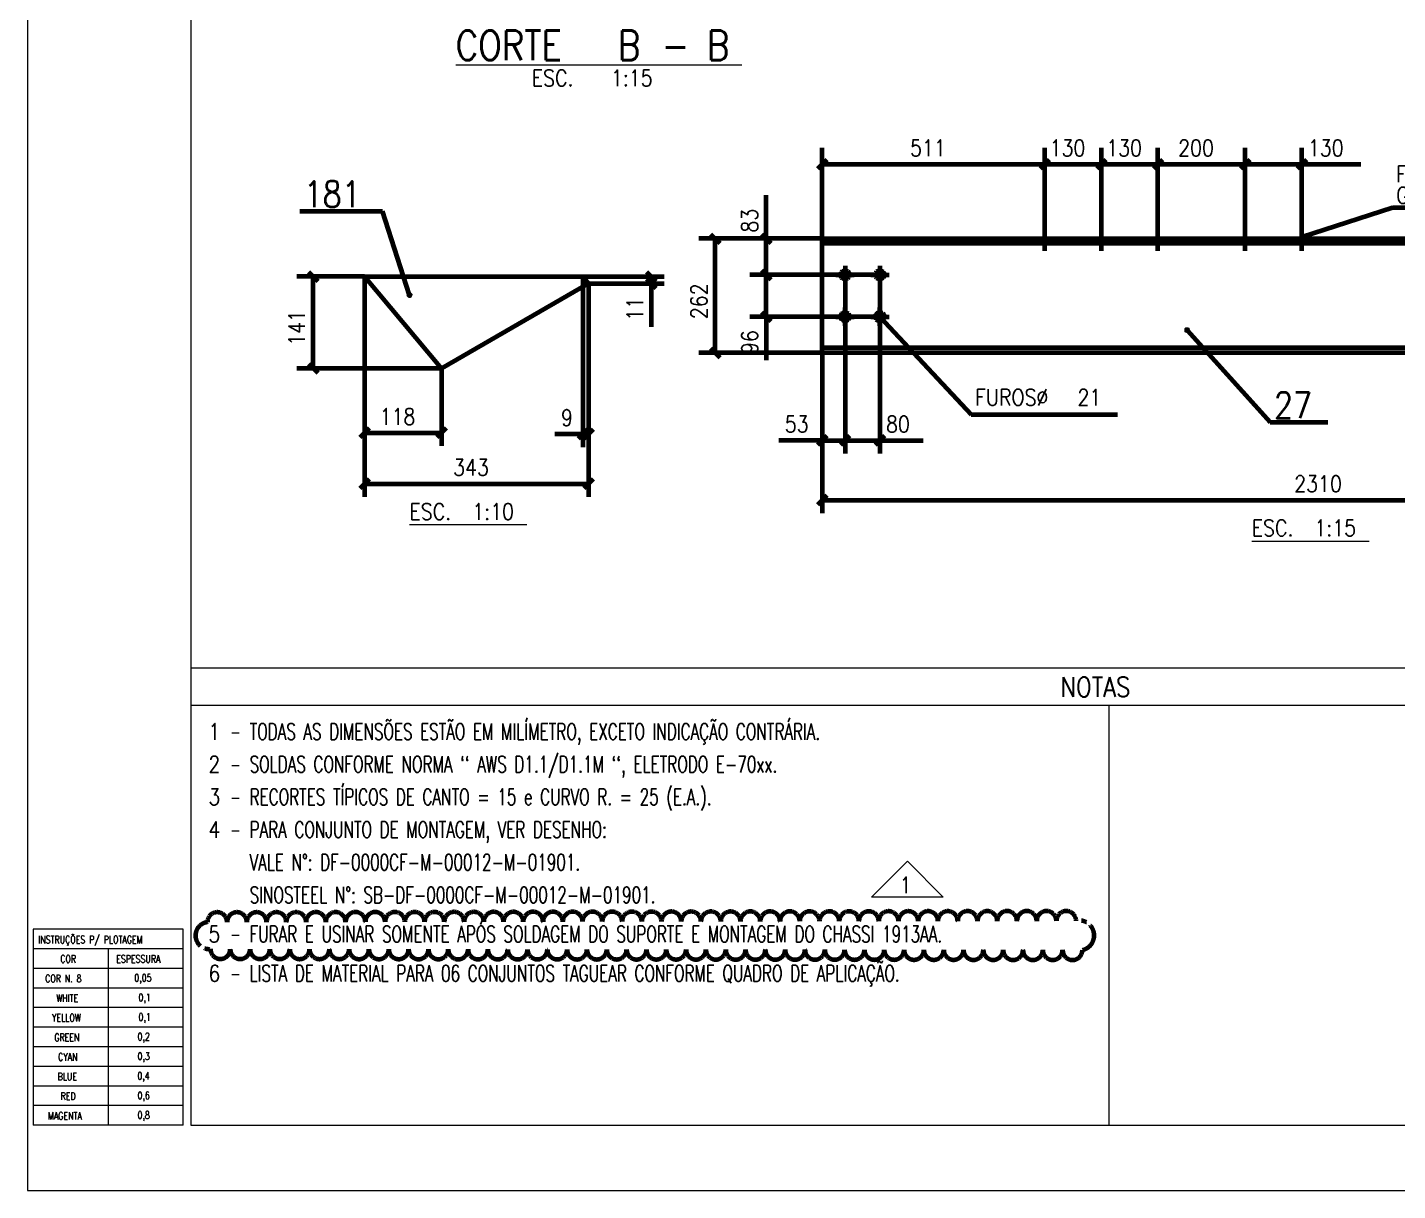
# Model space of a CAD drawing. Header units: millimetres. Extents: x 0 to 16820, y 0 to 11880.
# Drawn here: x 0 to 4192, y 0 to 3560 of the extents above; entities that cross this region are included whole.
import ezdxf

# ---------------------------------------------------------------- set-up
doc = ezdxf.new("R2010")
doc.units = ezdxf.units.MM
doc.linetypes.add('CENTER2', pattern=[7.14375, 4.7625, -0.79375, 0.79375, -0.79375])
doc.linetypes.add('XKITLINE00', pattern=[0])
for name, color, linetype, lineweight in [('Bolt mark', 5, 'Continuous', 0), ('COTA', 7, 'Continuous', 0), ('CT3', 4, 'Continuous', 0), ('Drawing sheet', 3, 'Continuous', 0), ('FUROS', 7, 'Continuous', 0), ('INDICADOR', 7, 'Continuous', 0), ('ITEM-1', 7, 'Continuous', 0), ('LC1', 7, 'Continuous', 0), ('Other object type', 7, 'Continuous', 0), ('Part mark', 6, 'Continuous', 0), ('Text', 7, 'Continuous', 0)]:
    doc.layers.add(name, color=color, linetype=linetype, lineweight=lineweight)
doc.styles.add('ROMANS', font='romans__.ttf')
doc.styles.add('SIMPLEX', font='simplex_.ttf')

# ---------------------------------------------------------------- blocks, each defined once
blk = doc.blocks.new('*A467')
at = {"layer": 'FUROS', "color": 4, "linetype": 'CENTER2', "lineweight": 100}
for centre in [(125.09, 140.14), (130.42, 140.14)]:
    blk.add_circle(centre, 0.7, dxfattribs=at)
at = {"layer": 'LC1', "color": 7, "linetype": 'CENTER2', "lineweight": 100}
for p, q in [((125.09, 141.54), (125.09, 138.74)), ((130.42, 141.54), (130.42, 138.74)), ((123.69, 140.14), (126.49, 140.14)), ((129.02, 140.14), (131.82, 140.14))]:
    blk.add_line(p, q, dxfattribs=at)
blk = doc.blocks.new('*A468')
at = {"layer": 'FUROS', "color": 4, "linetype": 'CENTER2', "lineweight": 100}
for centre in [(125.09, 133.74), (130.42, 133.74)]:
    blk.add_circle(centre, 0.7, dxfattribs=at)
at = {"layer": 'LC1', "color": 7, "linetype": 'CENTER2', "lineweight": 100}
for p, q in [((125.09, 132.34), (125.09, 135.14)), ((130.42, 132.34), (130.42, 135.14)), ((123.69, 133.74), (126.49, 133.74)), ((129.02, 133.74), (131.82, 133.74))]:
    blk.add_line(p, q, dxfattribs=at)
blk = doc.blocks.new('*A470')
at = {"layer": 'LC1', "color": 7, "linetype": 'CENTER2', "lineweight": 100}
for p, q in [((155.63, 143.82), (155.63, 148.05)), ((155.63, 143.82), (155.63, 148.05)), ((164.3, 143.82), (164.3, 148.05)), ((164.3, 143.82), (164.3, 148.05)), ((172.96, 143.82), (172.96, 148.05)), ((172.96, 143.82), (172.96, 148.05)), ((186.3, 143.82), (186.3, 148.05)), ((186.3, 143.82), (186.3, 148.05)), ((194.96, 143.82), (194.96, 148.05)), ((194.96, 143.82), (194.96, 148.05)), ((154.93, 144.93), (154.93, 145.68)), ((154.93, 144.93), (154.93, 145.68)), ((156.33, 144.93), (156.33, 145.68)), ((156.33, 144.93), (156.33, 145.68)), ((163.6, 144.93), (163.6, 145.68)), ((163.6, 144.93), (163.6, 145.68)), ((165, 144.93), (165, 145.68)), ((165, 144.93), (165, 145.68)), ((172.26, 144.93), (172.26, 145.68)), ((172.26, 144.93), (172.26, 145.68)), ((173.66, 144.93), (173.66, 145.68)), ((173.66, 144.93), (173.66, 145.68)), ((185.6, 144.93), (185.6, 145.68)), ((185.6, 144.93), (185.6, 145.68)), ((187, 144.93), (187, 145.68)), ((187, 144.93), (187, 145.68)), ((194.26, 144.93), (194.26, 145.68)), ((194.26, 144.93), (194.26, 145.68)), ((195.66, 144.93), (195.66, 145.68)), ((195.66, 144.93), (195.66, 145.68))]:
    blk.add_line(p, q, dxfattribs=at)
blk = doc.blocks.new('*A472')
at = {"layer": 'CT3', "color": 4, "linetype": 'Continuous', "lineweight": 100}
for p, q in [((121.59, 128.21), (121.59, 145.68)), ((121.59, 145.68), (275.59, 145.68)), ((275.59, 144.93), (121.59, 144.93)), ((275.59, 145.68), (275.59, 128.21)), ((275.59, 128.96), (121.59, 128.96)), ((275.59, 128.21), (121.59, 128.21))]:
    blk.add_line(p, q, dxfattribs=at)
blk = doc.blocks.new('*A483')
at = {"layer": 'CT3', "color": 4, "linetype": 'Continuous', "lineweight": 100}
for p, q in [((51.58, 139.89), (84.96, 139.89)), ((63.37, 125.83), (51.58, 139.89)), ((85.86, 138.82), (63.37, 125.83)), ((84.96, 139.89), (85.86, 138.82))]:
    blk.add_line(p, q, dxfattribs=at)
blk = doc.blocks.new('*A521')
at = {"layer": 'LC1', "color": 7, "linetype": 'CENTER2', "lineweight": 100}
for centre, radius, start, end in [((29.04, 41.08), 1.51, 0.0857, 180.0857), ((32.06, 41.08), 1.51, 0.0857, 180.0857), ((35.08, 41.08), 1.51, 0.0857, 180.0857), ((38.1, 41.09), 1.51, 0.0857, 180.0857), ((41.12, 41.09), 1.51, 0.0857, 180.0857), ((44.14, 41.1), 1.51, 0.0857, 180.0857), ((47.16, 41.1), 1.51, 0.0857, 180.0857), ((50.19, 41.11), 1.51, 0.0857, 180.0857), ((53.21, 41.11), 1.51, 0.0857, 180.0857), ((56.23, 41.12), 1.51, 0.0857, 180.0857), ((59.25, 41.12), 1.51, 0.0857, 180.0857), ((62.27, 41.12), 1.51, 0.0857, 180.0857), ((65.29, 41.13), 1.51, 0.0857, 180.0857), ((68.31, 41.13), 1.51, 0.0857, 180.0857), ((71.33, 41.14), 1.51, 0.0857, 180.0857), ((74.35, 41.14), 1.51, 0.0857, 180.0857), ((77.37, 41.15), 1.51, 0.0857, 180.0857), ((80.4, 41.15), 1.51, 0.0857, 180.0857), ((83.42, 41.16), 1.51, 0.0857, 180.0857), ((86.44, 41.16), 1.51, 0.0857, 180.0857), ((89.46, 41.17), 1.51, 0.0857, 180.0857), ((92.48, 41.17), 1.51, 0.0857, 180.0857), ((95.5, 41.17), 1.51, 0.0857, 180.0857), ((98.52, 41.18), 1.51, 0.0857, 180.0857), ((101.54, 41.18), 1.51, 0.0857, 180.0857), ((104.56, 41.19), 1.51, 0.0857, 180.0857), ((107.58, 41.19), 1.51, 0.0857, 180.0857), ((110.6, 41.2), 1.51, 0.0857, 180.0857), ((113.63, 41.2), 1.51, 0.0857, 180.0857), ((116.65, 41.21), 1.51, 0.0857, 180.0857), ((119.67, 41.21), 1.51, 0.0857, 180.0857), ((122.69, 41.22), 1.51, 0.0857, 180.0857), ((125.71, 41.22), 1.51, 0.0857, 180.0857), ((128.73, 41.22), 1.51, 0.0857, 180.0857), ((131.75, 41.23), 1.51, 0.0857, 180.0857), ((134.77, 41.23), 1.51, 0.0857, 180.0857), ((137.79, 41.24), 1.51, 0.0857, 180.0857), ((140.81, 41.24), 1.51, 0.0857, 180.0857), ((143.83, 41.25), 1.51, 0.0857, 180.0857), ((146.86, 41.25), 1.51, 0.0857, 180.0857), ((149.88, 41.26), 1.51, 0.0857, 180.0857), ((152.9, 41.26), 1.51, 0.0857, 180.0857), ((155.92, 41.26), 1.51, 0.0857, 180.0857), ((158.94, 41.27), 1.51, 0.0857, 180.0857), ((27.77, 39.03), 2.06, 96.5821, 276.5821), ((160.93, 39.05), 2.28, 282.1526, 102.1526), ((29.52, 36.98), 1.52, 179.9327, 359.9327), ((32.55, 36.97), 1.52, 179.9327, 359.9327), ((35.58, 36.97), 1.52, 179.9327, 359.9327), ((38.61, 36.97), 1.52, 179.9327, 359.9327), ((41.65, 36.96), 1.52, 179.9327, 359.9327), ((44.68, 36.96), 1.52, 179.9327, 359.9327), ((47.71, 36.96), 1.52, 179.9327, 359.9327), ((50.74, 36.95), 1.52, 179.9327, 359.9327), ((53.77, 36.95), 1.52, 179.9327, 359.9327), ((56.8, 36.95), 1.52, 179.9327, 359.9327), ((59.84, 36.94), 1.52, 179.9327, 359.9327), ((62.87, 36.94), 1.52, 179.9327, 359.9327), ((65.9, 36.93), 1.52, 179.9327, 359.9327), ((68.93, 36.93), 1.52, 179.9327, 359.9327), ((71.96, 36.93), 1.52, 179.9327, 359.9327), ((75, 36.92), 1.52, 179.9327, 359.9327), ((78.03, 36.92), 1.52, 179.9327, 359.9327), ((81.06, 36.92), 1.52, 179.9327, 359.9327), ((84.09, 36.91), 1.52, 179.9327, 359.9327), ((87.12, 36.91), 1.52, 179.9327, 359.9327), ((90.16, 36.91), 1.52, 179.9327, 359.9327), ((93.19, 36.9), 1.52, 179.9327, 359.9327), ((96.22, 36.9), 1.52, 179.9327, 359.9327), ((99.25, 36.9), 1.52, 179.9327, 359.9327), ((102.28, 36.89), 1.52, 179.9327, 359.9327), ((105.32, 36.89), 1.52, 179.9327, 359.9327), ((108.35, 36.88), 1.52, 179.9327, 359.9327), ((111.38, 36.88), 1.52, 179.9327, 359.9327), ((114.41, 36.88), 1.52, 179.9327, 359.9327), ((117.44, 36.87), 1.52, 179.9327, 359.9327), ((120.48, 36.87), 1.52, 179.9327, 359.9327), ((123.51, 36.87), 1.52, 179.9327, 359.9327), ((126.54, 36.86), 1.52, 179.9327, 359.9327), ((129.57, 36.86), 1.52, 179.9327, 359.9327), ((132.6, 36.86), 1.52, 179.9327, 359.9327), ((135.64, 36.85), 1.52, 179.9327, 359.9327), ((138.67, 36.85), 1.52, 179.9327, 359.9327), ((141.7, 36.85), 1.52, 179.9327, 359.9327), ((144.73, 36.84), 1.52, 179.9327, 359.9327), ((147.76, 36.84), 1.52, 179.9327, 359.9327), ((150.8, 36.83), 1.52, 179.9327, 359.9327), ((153.83, 36.83), 1.52, 179.9327, 359.9327), ((156.86, 36.83), 1.52, 179.9327, 359.9327), ((159.89, 36.82), 1.52, 179.9327, 359.9327)]:
    blk.add_arc(centre, radius, start, end, dxfattribs=at)
blk = doc.blocks.new('*A556')
at = {"layer": 'Text', "color": 7, "linetype": 'XKITLINE00', "lineweight": 0}
for p, q in [((129.14, 44.9), (134.63, 50.39)), ((134.63, 50.39), (140.12, 44.9)), ((140.12, 44.9), (129.14, 44.9))]:
    blk.add_line(p, q, dxfattribs=at)
at = {"layer": 'Text', "color": 3, "style": 'ROMANS', "width": 0.85}
blk.add_text('1', height=2.5, dxfattribs=at).set_placement((133.44, 45.5))
blk = doc.blocks.new('*A557')
at = {"layer": 'Drawing sheet', "color": 5, "linetype": 'XKITLINE00', "lineweight": 0}
for p, q in [((0, 594), (0, 0)), ((0, 0), (841, 0))]:
    blk.add_line(p, q, dxfattribs=at)
blk = doc.blocks.new('*A564')
at = {"layer": 'Other object type', "color": 3, "style": 'ROMANS'}
for s, width, p in [('1', 0.85, (27.69, 69)), ('TODAS AS DIMENSÕES ESTÃO EM MILÍMETRO, EXCETO INDICAÇÃO CONTRÁRIA.', 0.68, (34, 69)), ('-', 0.595, (31, 69)), ('2', 0.85, (27.69, 64)), ('-', 0.595, (31, 64)), ('SOLDAS CONFORME NORMA `` AWS D1.1/D1.1M ``, ELETRODO E-70xx.', 0.68, (34, 64)), ('3', 0.85, (27.69, 59)), ('RECORTES TÍPICOS DE CANTO = 15 e CURVO R. = 25 (E.A.).', 0.68, (34, 59)), ('-', 0.595, (31, 59)), ('4', 0.85, (27.69, 54)), ('-', 0.595, (31, 54)), ('PARA CONJUNTO DE MONTAGEM, VER DESENHO:', 0.68, (34, 54)), ('VALE N°: DF-0000CF-M-00012-M-01901.', 0.68, (34, 49)), ('SINOSTEEL N°: SB-DF-0000CF-M-00012-M-01901.', 0.68, (34, 44)), ('5', 0.85, (27.69, 38)), ('FURAR E USINAR SOMENTE APÓS SOLDAGEM DO SUPORTE E MONTAGEM DO CHASSI 1913AA.', 0.68, (34, 38)), ('-', 0.595, (31, 38)), ('6', 0.85, (27.69, 32)), ('LISTA DE MATERIAL PARA 06 CONJUNTOS TAGUEAR CONFORME QUADRO DE APLICAÇÃO.', 0.68, (34, 32)), ('-', 0.595, (31, 32))]:
    blk.add_text(s, height=2.5, dxfattribs=dict(at, width=width)).set_placement(p)
blk = doc.blocks.new('*A565')
at = {"layer": 'Other object type', "color": 5, "linetype": 'XKITLINE00', "lineweight": 0}
blk.add_line((25, 80), (306, 80), dxfattribs=at)
at = {"layer": 'Other object type', "color": 4, "linetype": 'XKITLINE00', "lineweight": 0}
blk.add_line((25, 74.3), (306, 74.3), dxfattribs=at)
at = {"layer": 'Other object type', "color": 2, "linetype": 'XKITLINE00', "lineweight": 0}
blk.add_line((165.5, 10), (165.5, 74.3), dxfattribs=at)
at = {"layer": 'Other object type', "color": 5, "style": 'SIMPLEX', "width": 0.85}
blk.add_text('NOTAS', height=3, dxfattribs=at).set_placement((158.02, 75.57))
blk = doc.blocks.new('*A566')
at = {"layer": 'Other object type', "color": 7, "linetype": 'XKITLINE00', "lineweight": 0}
for p, q in [((0, 594), (0, 0)), ((0.87, 40), (0.87, 10)), ((23.82, 40), (0.87, 40)), ((23.82, 10), (23.82, 40)), ((23.82, 37), (0.87, 37)), ((12.34, 37), (12.34, 10)), ((23.82, 34), (0.87, 34)), ((23.82, 31), (0.87, 31)), ((23.82, 28), (0.87, 28)), ((23.82, 25), (0.87, 25)), ((23.82, 22), (0.87, 22)), ((23.82, 19), (0.87, 19)), ((23.82, 16), (0.87, 16)), ((23.82, 13), (0.87, 13)), ((23.82, 10), (0.87, 10)), ((0, 0), (841, 0))]:
    blk.add_line(p, q, dxfattribs=at)
at = {"layer": 'Other object type', "color": 6, "linetype": 'XKITLINE00', "lineweight": 0}
for p, q in [((25, 584), (25, 10)), ((25, 10), (831, 10))]:
    blk.add_line(p, q, dxfattribs=at)
at = {"layer": 'Other object type', "color": 7, "style": 'ROMANS', "width": 0.765}
for s, height, p in [('INSTRUÇÕES P/ PLOTAGEM', 1.1474, (1.67, 37.84)), ('COR', 1.147, (5.03, 34.88)), ('ESPESSURA', 1.147, (13.58, 34.88)), ('COR N. 8', 1.147, (2.72, 31.88)), ('0,05', 1.147, (16.36, 31.99)), ('WHITE', 1.147, (4.42, 28.88)), ('0,1', 1.147, (17, 28.99)), ('YELLOW', 1.147, (3.76, 25.88)), ('0,1', 1.147, (17, 25.99)), ('GREEN', 1.147, (4.12, 22.88)), ('0,2', 1.147, (16.85, 22.99)), ('CYAN', 1.147, (4.69, 19.88)), ('0,3', 1.147, (16.85, 19.99)), ('BLUE', 1.147, (4.62, 16.88)), ('0,4', 1.147, (16.83, 16.99)), ('RED', 1.147, (5.08, 13.88)), ('0,6', 1.147, (16.85, 13.99)), ('MAGENTA', 1.147, (3.14, 10.88)), ('0,8', 1.147, (16.85, 10.99))]:
    blk.add_text(s, height=height, dxfattribs=at).set_placement(p)
blk = doc.blocks.new('*A605')
at = {"layer": 'Other object type', "color": 1, "linetype": 'XKITLINE00', "lineweight": 0}
blk.add_line((65.53, 172.26), (109.29, 172.26), dxfattribs=at)
at = {"layer": 'Other object type', "color": 1, "style": 'ROMANS', "width": 0.85}
for s, p in [('CORTE', (65.53, 173.01)), ('B', (90.34, 173.01)), ('B', (103.94, 173.01)), ('-', (97.04, 173.01))]:
    blk.add_text(s, height=4.5, dxfattribs=at).set_placement(p)
at = {"layer": 'Other object type', "color": 3, "style": 'ROMANS', "width": 0.85}
for s, p in [('ESC. ', (77.17, 169.01)), ('1:15', (89.27, 169.01))]:
    blk.add_text(s, height=2.5, dxfattribs=at).set_placement(p)
blk = doc.blocks.new('*A740')
at = {"layer": 'COTA', "color": 7, "linetype": 'Continuous', "lineweight": 100}
for p, q in [((121.59, 145.68), (102.74, 145.68)), ((104.53, 146.38), (105.95, 144.97)), ((105.24, 128.21), (105.24, 145.68)), ((121.59, 128.21), (102.74, 128.21)), ((104.53, 128.92), (105.95, 127.5))]:
    blk.add_line(p, q, dxfattribs=at)
at = {"layer": 'COTA', "color": 3}
for p in [(105.24, 145.68), (105.24, 128.21)]:
    blk.add_point(p, dxfattribs=at)
at = {"layer": 'COTA', "color": 3, "style": 'ROMANS', "width": 0.85}
blk.add_text('262', height=2.5, rotation=90.0002, dxfattribs=at).set_placement((103.99, 133.36))
blk = doc.blocks.new('*A742')
at = {"layer": 'COTA', "color": 7, "linetype": 'Continuous', "lineweight": 100}
for p, q in [((275.59, 136.94), (275.59, 103.66)), ((121.59, 128.21), (121.59, 103.66)), ((122.29, 106.36), (120.88, 104.95)), ((121.59, 105.66), (275.59, 105.66)), ((276.29, 106.36), (274.88, 104.95))]:
    blk.add_line(p, q, dxfattribs=at)
at = {"layer": 'COTA', "color": 3}
for p in [(121.59, 105.66), (275.59, 105.66)]:
    blk.add_point(p, dxfattribs=at)
at = {"layer": 'COTA', "color": 3, "style": 'ROMANS', "width": 0.85}
blk.add_text('2310', height=2.5, dxfattribs=at).set_placement((193.81, 106.91))
blk = doc.blocks.new('*A745')
at = {"layer": 'COTA', "color": 7, "linetype": 'Continuous', "lineweight": 100}
for p, q in [((125.09, 140.14), (125.09, 112.8)), ((130.42, 140.14), (130.42, 112.8)), ((125.79, 115.51), (124.38, 114.09)), ((131.13, 115.51), (129.71, 114.09)), ((125.09, 114.8), (130.42, 114.8)), ((130.42, 114.8), (137.06, 114.8)), ((130.42, 114.8), (137.06, 114.8))]:
    blk.add_line(p, q, dxfattribs=at)
at = {"layer": 'COTA', "color": 3}
for p in [(125.09, 114.8), (130.42, 114.8)]:
    blk.add_point(p, dxfattribs=at)
at = {"layer": 'COTA', "color": 3, "style": 'ROMANS', "width": 0.85}
blk.add_text('80', height=2.5, dxfattribs=at).set_placement((131.36, 116.05))
blk = doc.blocks.new('*A746')
at = {"layer": 'COTA', "color": 7, "linetype": 'Continuous', "lineweight": 100}
for p, q in [((125.09, 140.14), (125.09, 112.8)), ((121.59, 128.21), (121.59, 112.8)), ((122.29, 115.51), (120.88, 114.09)), ((125.79, 115.51), (124.38, 114.09)), ((121.59, 114.8), (114.94, 114.8)), ((121.59, 114.8), (114.94, 114.8)), ((121.59, 114.8), (125.09, 114.8))]:
    blk.add_line(p, q, dxfattribs=at)
at = {"layer": 'COTA', "color": 3}
for p in [(121.59, 114.8), (125.09, 114.8)]:
    blk.add_point(p, dxfattribs=at)
at = {"layer": 'COTA', "color": 3, "style": 'ROMANS', "width": 0.85}
blk.add_text('53', height=2.5, dxfattribs=at).set_placement((115.88, 116.05))
blk = doc.blocks.new('*A747')
at = {"layer": 'COTA', "color": 7, "linetype": 'Continuous', "lineweight": 100}
for p, q in [((121.59, 145.68), (121.59, 159.56)), ((155.63, 148.05), (155.63, 159.56)), ((122.29, 157.76), (120.88, 156.35)), ((156.34, 157.76), (154.92, 156.35)), ((121.59, 157.06), (155.63, 157.06))]:
    blk.add_line(p, q, dxfattribs=at)
at = {"layer": 'COTA', "color": 3}
for p in [(121.59, 157.06), (155.63, 157.06)]:
    blk.add_point(p, dxfattribs=at)
at = {"layer": 'COTA', "color": 3, "style": 'ROMANS', "width": 0.85}
blk.add_text('511', height=2.5, dxfattribs=at).set_placement((135.03, 158.31))
blk = doc.blocks.new('*A748')
at = {"layer": 'COTA', "color": 7, "linetype": 'Continuous', "lineweight": 100}
for p, q in [((186.3, 148.05), (186.3, 159.56)), ((194.96, 148.05), (194.96, 159.56)), ((187, 157.76), (185.59, 156.35)), ((195.67, 157.76), (194.26, 156.35)), ((186.3, 157.06), (194.96, 157.06)), ((194.96, 157.06), (203.99, 157.06)), ((194.96, 157.06), (203.99, 157.06))]:
    blk.add_line(p, q, dxfattribs=at)
at = {"layer": 'COTA', "color": 3}
for p in [(186.3, 157.06), (194.96, 157.06)]:
    blk.add_point(p, dxfattribs=at)
at = {"layer": 'COTA', "color": 3, "style": 'ROMANS', "width": 0.85}
blk.add_text('130', height=2.5, dxfattribs=at).set_placement((195.9, 158.31))
blk = doc.blocks.new('*A749')
at = {"layer": 'COTA', "color": 7, "linetype": 'Continuous', "lineweight": 100}
for p, q in [((172.96, 148.05), (172.96, 159.56)), ((186.3, 148.05), (186.3, 159.56)), ((173.67, 157.76), (172.26, 156.35)), ((187, 157.76), (185.59, 156.35)), ((172.96, 157.06), (186.3, 157.06))]:
    blk.add_line(p, q, dxfattribs=at)
at = {"layer": 'COTA', "color": 3}
for p in [(172.96, 157.06), (186.3, 157.06)]:
    blk.add_point(p, dxfattribs=at)
at = {"layer": 'COTA', "color": 3, "style": 'ROMANS', "width": 0.85}
blk.add_text('200', height=2.5, dxfattribs=at).set_placement((176.05, 158.31))
blk = doc.blocks.new('*A750')
at = {"layer": 'COTA', "color": 7, "linetype": 'Continuous', "lineweight": 100}
for p, q in [((164.3, 148.05), (164.3, 159.56)), ((172.96, 148.05), (172.96, 159.56)), ((165, 157.76), (163.59, 156.35)), ((173.67, 157.76), (172.26, 156.35)), ((164.3, 157.06), (172.96, 157.06))]:
    blk.add_line(p, q, dxfattribs=at)
at = {"layer": 'COTA', "color": 3}
for p in [(164.3, 157.06), (172.96, 157.06)]:
    blk.add_point(p, dxfattribs=at)
at = {"layer": 'COTA', "color": 3, "style": 'ROMANS', "width": 0.85}
blk.add_text('130', height=2.5, dxfattribs=at).set_placement((165.05, 158.31))
blk = doc.blocks.new('*A751')
at = {"layer": 'COTA', "color": 7, "linetype": 'Continuous', "lineweight": 100}
for p, q in [((155.63, 148.05), (155.63, 159.56)), ((164.3, 148.05), (164.3, 159.56)), ((156.34, 157.76), (154.92, 156.35)), ((165, 157.76), (163.59, 156.35)), ((155.63, 157.06), (164.3, 157.06))]:
    blk.add_line(p, q, dxfattribs=at)
at = {"layer": 'COTA', "color": 3}
for p in [(155.63, 157.06), (164.3, 157.06)]:
    blk.add_point(p, dxfattribs=at)
at = {"layer": 'COTA', "color": 3, "style": 'ROMANS', "width": 0.85}
blk.add_text('130', height=2.5, dxfattribs=at).set_placement((156.39, 158.31))
blk = doc.blocks.new('*A752')
at = {"layer": 'COTA', "color": 7, "linetype": 'Continuous', "lineweight": 100}
for p, q in [((112.31, 140.85), (113.72, 139.43)), ((130.42, 140.14), (110.51, 140.14)), ((113.01, 133.74), (113.01, 140.14)), ((112.31, 134.45), (113.72, 133.03)), ((130.42, 133.74), (110.51, 133.74)), ((113.01, 133.74), (113.01, 127.1)), ((113.01, 133.74), (113.01, 127.1))]:
    blk.add_line(p, q, dxfattribs=at)
at = {"layer": 'COTA', "color": 3}
for p in [(113.01, 140.14), (113.01, 133.74)]:
    blk.add_point(p, dxfattribs=at)
at = {"layer": 'COTA', "color": 3, "style": 'ROMANS', "width": 0.85}
blk.add_text('96', height=2.5, rotation=90.0002, dxfattribs=at).set_placement((111.76, 128.03))
blk = doc.blocks.new('*A753')
at = {"layer": 'COTA', "color": 7, "linetype": 'Continuous', "lineweight": 100}
for p, q in [((113.01, 145.68), (113.01, 152.32)), ((113.01, 145.68), (113.01, 152.32)), ((121.59, 145.68), (110.51, 145.68)), ((112.31, 146.38), (113.72, 144.97)), ((113.01, 140.14), (113.01, 145.68)), ((112.31, 140.85), (113.72, 139.43)), ((130.42, 140.14), (110.51, 140.14))]:
    blk.add_line(p, q, dxfattribs=at)
at = {"layer": 'COTA', "color": 3}
for p in [(113.01, 145.68), (113.01, 140.14)]:
    blk.add_point(p, dxfattribs=at)
at = {"layer": 'COTA', "color": 3, "style": 'ROMANS', "width": 0.85}
blk.add_text('83', height=2.5, rotation=90.0002, dxfattribs=at).set_placement((111.76, 146.61))
blk = doc.blocks.new('*A754')
at = {"layer": 'INDICADOR', "color": 7, "linetype": 'Continuous', "lineweight": 100}
for p, q in [((130.42, 133.74), (144.4, 118.79)), ((144.4, 118.79), (166.77, 118.79))]:
    blk.add_line(p, q, dxfattribs=at)
at = {"layer": 'Bolt mark', "color": 3, "style": 'ROMANS', "width": 0.85}
for s, p in [('FUROSØ', (145, 120.14)), ('21', (160.65, 120.14))]:
    blk.add_text(s, height=2.5, dxfattribs=at).set_placement(p)
blk = doc.blocks.new('*A755')
at = {"layer": 'INDICADOR', "color": 7, "linetype": 'Continuous', "lineweight": 100}
for p, q in [((194.96, 145.94), (208.82, 150.46)), ((208.82, 150.46), (231.19, 150.46))]:
    blk.add_line(p, q, dxfattribs=at)
at = {"layer": 'Bolt mark', "color": 3, "style": 'ROMANS', "width": 0.85}
for s, p in [('FUROSØ', (209.42, 154.31)), ('21', (225.07, 154.31)), ('G=80', (209.42, 151.06))]:
    blk.add_text(s, height=2.5, dxfattribs=at).set_placement(p)
blk = doc.blocks.new('*A757')
at = {"layer": 'Part mark'}
blk.add_hatch(color=7, dxfattribs=at).paths.add_polyline_path([(177.03, 131.38), (177.02, 131.41), (177.01, 131.44), (177.01, 131.46), (177, 131.49), (176.99, 131.52), (176.99, 131.55), (176.99, 131.57), (176.98, 131.6), (176.98, 131.62), (176.98, 131.65), (176.98, 131.67), (176.98, 131.7), (176.98, 131.72), (176.98, 131.74), (176.98, 131.76), (176.98, 131.79), (176.98, 131.81), (176.99, 131.83), (176.99, 131.85), (177, 131.87), (177, 131.88), (177.01, 131.9), (177.01, 131.92), (177.02, 131.94), (177.03, 131.95), (177.04, 131.97), (177.05, 131.98), (177.06, 132), (177.07, 132.01), (177.08, 132.02), (177.09, 132.03), (177.11, 132.04), (177.12, 132.05), (177.14, 132.06), (177.15, 132.07), (177.17, 132.08), (177.18, 132.09), (177.2, 132.1), (177.22, 132.1), (177.23, 132.11), (177.25, 132.11), (177.27, 132.12), (177.29, 132.12), (177.31, 132.12), (177.33, 132.12), (177.35, 132.12), (177.37, 132.12), (177.4, 132.12), (177.42, 132.12), (177.44, 132.12), (177.47, 132.11), (177.49, 132.11), (177.51, 132.11), (177.54, 132.1), (177.56, 132.1), (177.59, 132.09), (177.62, 132.08), (177.64, 132.07), (177.67, 132.06), (177.7, 132.05), (177.72, 132.04), (177.75, 132.03), (177.78, 132.02), (177.79, 131.99), (177.8, 131.96), (177.8, 131.93), (177.81, 131.91), (177.82, 131.88), (177.82, 131.85), (177.83, 131.82), (177.83, 131.8), (177.84, 131.77), (177.84, 131.75), (177.84, 131.72), (177.84, 131.7), (177.84, 131.67), (177.84, 131.65), (177.84, 131.63), (177.84, 131.61), (177.84, 131.58), (177.84, 131.56), (177.83, 131.54), (177.83, 131.52), (177.82, 131.5), (177.82, 131.49), (177.81, 131.47), (177.8, 131.45), (177.8, 131.43), (177.79, 131.42), (177.78, 131.4), (177.77, 131.39), (177.76, 131.38), (177.75, 131.36), (177.74, 131.35), (177.72, 131.34), (177.71, 131.33), (177.7, 131.32), (177.68, 131.31), (177.67, 131.3), (177.65, 131.29), (177.64, 131.28), (177.62, 131.28), (177.6, 131.27), (177.58, 131.26), (177.57, 131.26), (177.55, 131.26), (177.53, 131.25), (177.51, 131.25), (177.49, 131.25), (177.47, 131.25), (177.44, 131.25), (177.42, 131.25), (177.4, 131.25), (177.38, 131.25), (177.35, 131.26), (177.33, 131.26), (177.3, 131.26), (177.28, 131.27), (177.25, 131.28), (177.23, 131.28), (177.2, 131.29), (177.18, 131.3), (177.15, 131.31), (177.12, 131.32), (177.09, 131.33), (177.07, 131.34), (177.04, 131.35)], flags=17)
at = {"layer": 'ITEM-1', "color": 7, "linetype": 'Continuous', "lineweight": 100}
for p, q in [((177.41, 131.69), (190.12, 117.6)), ((190.12, 117.6), (198.96, 117.6))]:
    blk.add_line(p, q, dxfattribs=at)
at = {"layer": 'Part mark', "color": 1, "style": 'ROMANS', "width": 0.85}
blk.add_text('27', height=4, dxfattribs=at).set_placement((190.72, 118.2))
blk = doc.blocks.new('*A758')
at = {"layer": 'Other object type', "color": 7, "linetype": 'XKITLINE00', "lineweight": 0}
blk.add_line((187.31, 99.41), (205.28, 99.41), dxfattribs=at)
at = {"layer": 'Other object type', "color": 3, "style": 'ROMANS', "width": 0.85}
for s, p in [('ESC.', (187.31, 100.16)), ('1:15', (196.9, 100.16))]:
    blk.add_text(s, height=2.5, dxfattribs=at).set_placement(p)
blk = doc.blocks.new('*A819')
at = {"layer": 'COTA', "color": 7, "linetype": 'Continuous', "lineweight": 100}
for p, q in [((51.58, 139.89), (51.58, 106.16)), ((85.86, 138.82), (85.86, 106.16)), ((52.28, 108.87), (50.87, 107.46)), ((51.58, 108.16), (85.86, 108.16)), ((86.56, 108.87), (85.15, 107.46))]:
    blk.add_line(p, q, dxfattribs=at)
at = {"layer": 'COTA', "color": 3}
for p in [(51.58, 108.16), (85.86, 108.16)]:
    blk.add_point(p, dxfattribs=at)
at = {"layer": 'COTA', "color": 3, "style": 'ROMANS', "width": 0.85}
blk.add_text('343', height=2.5, dxfattribs=at).set_placement((65.14, 109.41))
blk = doc.blocks.new('*A820')
at = {"layer": 'COTA', "color": 7, "linetype": 'Continuous', "lineweight": 100}
for p, q in [((84.96, 139.89), (84.96, 113.77)), ((85.86, 138.82), (85.86, 113.77)), ((84.96, 115.77), (80.7, 115.77)), ((84.96, 115.77), (80.7, 115.77)), ((85.67, 116.48), (84.25, 115.06)), ((84.96, 115.77), (85.86, 115.77)), ((86.56, 116.48), (85.15, 115.06))]:
    blk.add_line(p, q, dxfattribs=at)
at = {"layer": 'COTA', "color": 3}
for p in [(84.96, 115.77), (85.86, 115.77)]:
    blk.add_point(p, dxfattribs=at)
at = {"layer": 'COTA', "color": 3, "style": 'ROMANS', "width": 0.85}
blk.add_text('9', height=2.5, dxfattribs=at).set_placement((81.64, 117.02))
blk = doc.blocks.new('*A821')
at = {"layer": 'COTA', "color": 7, "linetype": 'Continuous', "lineweight": 100}
for p, q in [((43, 140.59), (44.42, 139.18)), ((51.58, 139.89), (41.21, 139.89)), ((43.71, 125.83), (43.71, 139.89)), ((63.37, 125.83), (41.21, 125.83)), ((43, 126.54), (44.42, 125.13))]:
    blk.add_line(p, q, dxfattribs=at)
at = {"layer": 'COTA', "color": 3}
for p in [(43.71, 139.89), (43.71, 125.83)]:
    blk.add_point(p, dxfattribs=at)
at = {"layer": 'COTA', "color": 3, "style": 'ROMANS', "width": 0.85}
blk.add_text('141', height=2.5, rotation=90.0002, dxfattribs=at).set_placement((42.46, 129.28))
blk = doc.blocks.new('*A822')
at = {"layer": 'COTA', "color": 7, "linetype": 'Continuous', "lineweight": 100}
for p, q in [((94.73, 140.59), (96.14, 139.18)), ((84.96, 139.89), (97.43, 139.89)), ((85.86, 138.82), (97.43, 138.82)), ((94.73, 139.53), (96.14, 138.11)), ((95.43, 138.82), (95.43, 139.89)), ((95.43, 138.82), (95.43, 132.17)), ((95.43, 138.82), (95.43, 132.17))]:
    blk.add_line(p, q, dxfattribs=at)
at = {"layer": 'COTA', "color": 3}
for p in [(95.43, 139.89), (95.43, 138.82)]:
    blk.add_point(p, dxfattribs=at)
at = {"layer": 'COTA', "color": 3, "style": 'ROMANS', "width": 0.85}
blk.add_text('11', height=2.5, rotation=90.0002, dxfattribs=at).set_placement((94.18, 133.11))
blk = doc.blocks.new('*A823')
at = {"layer": 'COTA', "color": 7, "linetype": 'Continuous', "lineweight": 100}
for p, q in [((51.58, 139.89), (51.58, 113.95)), ((63.37, 125.83), (63.37, 113.95)), ((52.28, 116.66), (50.87, 115.24)), ((51.58, 115.95), (63.37, 115.95)), ((64.07, 116.66), (62.66, 115.24))]:
    blk.add_line(p, q, dxfattribs=at)
at = {"layer": 'COTA', "color": 3}
for p in [(51.58, 115.95), (63.37, 115.95)]:
    blk.add_point(p, dxfattribs=at)
at = {"layer": 'COTA', "color": 3, "style": 'ROMANS', "width": 0.85}
blk.add_text('118', height=2.5, dxfattribs=at).set_placement((53.89, 117.2))
blk = doc.blocks.new('*A824')
at = {"layer": 'Part mark'}
blk.add_hatch(color=7, dxfattribs=at).paths.add_polyline_path([(58.93, 137.17), (58.93, 137.14), (58.92, 137.11), (58.92, 137.08), (58.91, 137.05), (58.91, 137.03), (58.9, 137), (58.89, 136.98), (58.89, 136.95), (58.88, 136.93), (58.87, 136.9), (58.86, 136.88), (58.85, 136.86), (58.84, 136.84), (58.83, 136.82), (58.82, 136.8), (58.81, 136.78), (58.8, 136.76), (58.79, 136.74), (58.78, 136.73), (58.76, 136.71), (58.75, 136.7), (58.74, 136.68), (58.72, 136.67), (58.71, 136.66), (58.7, 136.65), (58.68, 136.64), (58.67, 136.63), (58.65, 136.62), (58.64, 136.61), (58.62, 136.61), (58.6, 136.6), (58.59, 136.6), (58.57, 136.59), (58.55, 136.59), (58.54, 136.59), (58.52, 136.59), (58.5, 136.59), (58.48, 136.59), (58.47, 136.59), (58.45, 136.59), (58.43, 136.59), (58.41, 136.6), (58.39, 136.6), (58.37, 136.61), (58.35, 136.62), (58.33, 136.62), (58.31, 136.63), (58.29, 136.64), (58.27, 136.65), (58.25, 136.67), (58.23, 136.68), (58.21, 136.69), (58.19, 136.71), (58.17, 136.72), (58.15, 136.74), (58.13, 136.75), (58.11, 136.77), (58.09, 136.79), (58.07, 136.81), (58.05, 136.83), (58.03, 136.85), (58.01, 136.87), (57.99, 136.89), (57.99, 136.92), (57.99, 136.95), (58, 136.98), (58, 137.01), (58.01, 137.04), (58.02, 137.07), (58.02, 137.09), (58.03, 137.12), (58.04, 137.14), (58.04, 137.17), (58.05, 137.19), (58.06, 137.21), (58.07, 137.23), (58.08, 137.26), (58.09, 137.28), (58.1, 137.3), (58.11, 137.31), (58.12, 137.33), (58.13, 137.35), (58.15, 137.37), (58.16, 137.38), (58.17, 137.4), (58.18, 137.41), (58.2, 137.42), (58.21, 137.43), (58.23, 137.44), (58.24, 137.45), (58.26, 137.46), (58.27, 137.47), (58.29, 137.48), (58.3, 137.49), (58.32, 137.49), (58.33, 137.5), (58.35, 137.5), (58.37, 137.5), (58.38, 137.51), (58.4, 137.51), (58.42, 137.51), (58.44, 137.51), (58.46, 137.5), (58.47, 137.5), (58.49, 137.5), (58.51, 137.49), (58.53, 137.49), (58.55, 137.48), (58.57, 137.48), (58.59, 137.47), (58.61, 137.46), (58.63, 137.45), (58.65, 137.44), (58.67, 137.43), (58.69, 137.41), (58.71, 137.4), (58.73, 137.39), (58.75, 137.37), (58.77, 137.36), (58.79, 137.34), (58.81, 137.32), (58.83, 137.3), (58.85, 137.28), (58.87, 137.26), (58.9, 137.24), (58.92, 137.22), (58.94, 137.2)], flags=17)
at = {"layer": 'ITEM-1', "color": 7, "linetype": 'Continuous', "lineweight": 100}
for p in [(41.67, 149.9), (58.46, 137.05)]:
    blk.add_line(p, (54.32, 149.9), dxfattribs=at)
at = {"layer": 'Part mark', "color": 1, "style": 'ROMANS', "width": 0.85}
blk.add_text('181', height=4, dxfattribs=at).set_placement((42.27, 150.5))
blk = doc.blocks.new('*A825')
at = {"layer": 'Other object type', "color": 7, "linetype": 'XKITLINE00', "lineweight": 0}
blk.add_line((58.46, 101.91), (76.43, 101.91), dxfattribs=at)
at = {"layer": 'Other object type', "color": 3, "style": 'ROMANS', "width": 0.85}
for s, p in [('ESC.', (58.46, 102.66)), ('1:10', (68.06, 102.66))]:
    blk.add_text(s, height=2.5, dxfattribs=at).set_placement(p)

msp = doc.modelspace()

# ---------------------------------------------------------------- block references
at = {"lineweight": 0, "xscale": 20, "yscale": 20, "zscale": 20}
for name in ['*A557', '*A566', '*A605', '*A747', '*A751', '*A750', '*A749', '*A748', '*A755', '*A824', '*A753', '*A470', '*A740', '*A472', '*A821', '*A822', '*A752', '*A467', '*A819', '*A823', '*A483', '*A820', '*A746', '*A745', '*A742', '*A468', '*A754', '*A757', '*A825', '*A758', '*A565', '*A564', '*A556', '*A521']:
    msp.add_blockref(name, (0, 0), dxfattribs=at)

doc.saveas('drawing.dxf')
